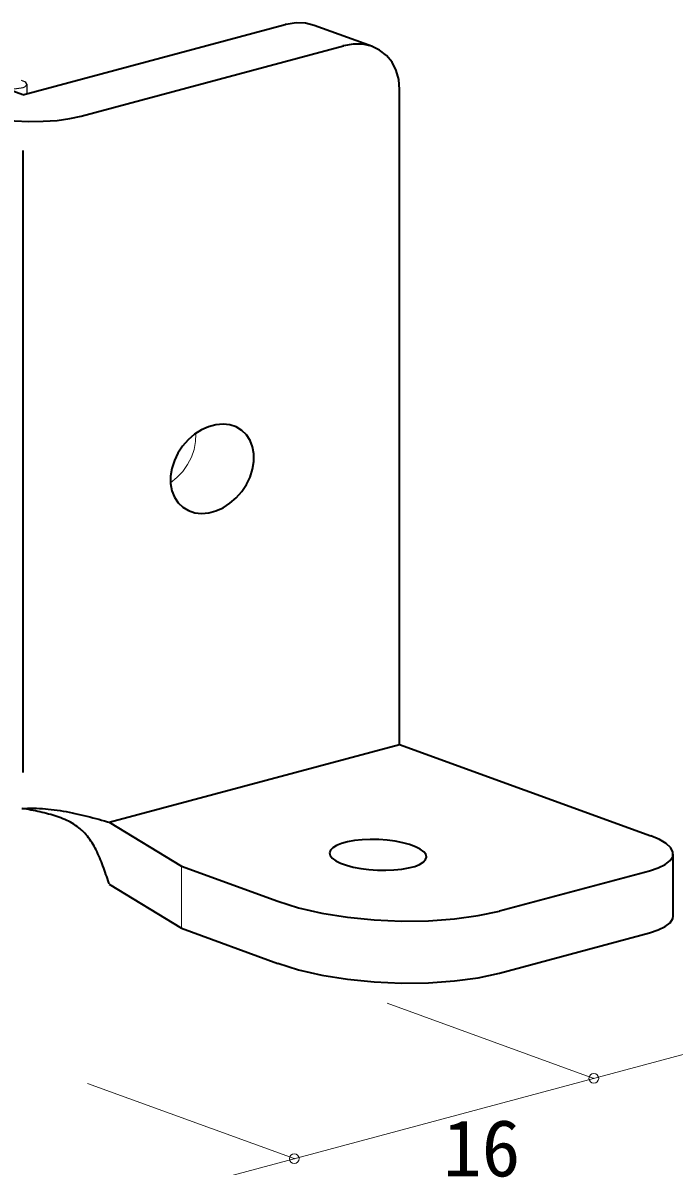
# Model space of a CAD drawing. Units: millimetres on the paper. Extents: x -195 to 195, y -138 to 138.
# Drawn here: x -18 to 15.6, y -95.2 to -36.2 of the extents above; entities that cross this region are included whole.
import ezdxf
from ezdxf.enums import TextEntityAlignment as Align

# ---------------------------------------------------------------- set-up
doc = ezdxf.new("R2010")
doc.units = ezdxf.units.MM
doc.header["$PDMODE"] = 32
doc.header["$PDSIZE"] = 0.5
for name, color, linetype, lineweight in [('0-3_固定片', 7, 'Continuous', 35), ('0-8_基準線', 4, 'Continuous', 18), ('0-B', 4, 'Continuous', 18), ('0-D_キャップ', 6, 'Continuous', 25)]:
    doc.layers.add(name, color=color, linetype=linetype, lineweight=lineweight)
doc.styles.add('ＭＳ ゴシック', font='')
doc.styles.get('ＭＳ ゴシック').set_extended_font_data('MS Gothic')

msp = doc.modelspace()

# ---------------------------------------------------------------- linework, layer by layer
at = {"layer": '0-3_固定片'}
for p, q in [((-17.958, -39.936), (-4.435, -36.313)), ((0.074, -37.445), (-2.933, -36.35)), ((-14.951, -41.031), (-1.428, -37.407)), ((-17.958, -39.936), (-18.616, -39.697)), ((1.47, -73.431), (1.47, -39.631)), ((-17.958, -42.801), (-17.958, -74.885)), ((-9.044, -57.423), (-9.046, -57.397)), ((-13.502, -77.443), (1.47, -73.431)), ((1.47, -73.431), (14.443, -78.153)), ((15.584, -82.286), (15.584, -79.086)), ((6.631, -82.024), (14.364, -79.952)), ((-13.502, -80.643), (-9.783, -82.912)), ((-9.783, -82.912), (-4.802, -84.725)), ((6.631, -85.224), (14.364, -83.152))]:
    msp.add_line(p, q, dxfattribs=at)
for points in [[(-2.93, -36.351), (-3.383, -36.239), (-3.868, -36.221), (-4.37, -36.297), (-4.435, -36.313)], [(1.47, -39.652), (1.427, -39.142), (1.298, -38.67), (1.087, -38.252), (0.798, -37.899), (0.442, -37.622), (0.03, -37.429), (-0.427, -37.327), (-0.915, -37.319), (-1.418, -37.405), (-1.448, -37.413)], [(-21.055, -40.763), (-20.486, -40.94), (-19.84, -41.087), (-19.138, -41.199), (-18.399, -41.273), (-17.647, -41.306), (-16.905, -41.298), (-16.194, -41.248), (-15.537, -41.158), (-14.954, -41.032), (-14.945, -41.029)], [(-18.021, -76.741), (-17.958, -76.736), (-17.869, -76.731), (-17.717, -76.724), (-17.564, -76.721), (-17.411, -76.721), (-17.259, -76.724), (-17.106, -76.73), (-16.953, -76.739), (-16.8, -76.751), (-16.647, -76.766), (-16.495, -76.782), (-16.342, -76.802), (-16.189, -76.823), (-16.036, -76.847), (-15.883, -76.873), (-15.731, -76.9), (-15.578, -76.93), (-15.425, -76.961), (-15.272, -76.993)], [(-15.698, -77.353), (-15.796, -77.309), (-15.895, -77.267), (-15.996, -77.227), (-16.099, -77.189), (-16.203, -77.153), (-16.309, -77.119), (-16.416, -77.086), (-16.525, -77.054), (-16.634, -77.024), (-16.745, -76.995), (-16.857, -76.967), (-16.969, -76.94), (-17.082, -76.914), (-17.196, -76.889), (-17.311, -76.865), (-17.426, -76.841), (-17.542, -76.818), (-17.658, -76.795), (-17.774, -76.772), (-17.89, -76.749), (-17.958, -76.736)], [(-15.272, -76.993), (-15.119, -77.028), (-14.966, -77.063), (-14.814, -77.099), (-14.661, -77.137), (-14.508, -77.175), (-14.355, -77.215), (-14.202, -77.254), (-14.049, -77.295), (-13.896, -77.336), (-13.744, -77.377), (-13.591, -77.419), (-13.502, -77.443)], [(-13.502, -80.643), (-13.523, -80.578), (-13.56, -80.467), (-13.597, -80.356), (-13.634, -80.245), (-13.672, -80.135), (-13.71, -80.025), (-13.748, -79.916), (-13.787, -79.808), (-13.827, -79.7), (-13.867, -79.593), (-13.908, -79.487), (-13.951, -79.382), (-13.994, -79.279), (-14.039, -79.176), (-14.085, -79.076), (-14.132, -78.976), (-14.18, -78.878), (-14.23, -78.782), (-14.282, -78.688), (-14.335, -78.596), (-14.391, -78.506), (-14.448, -78.418), (-14.507, -78.332), (-14.568, -78.249), (-14.631, -78.168), (-14.697, -78.089), (-14.764, -78.013), (-14.835, -77.94), (-14.908, -77.87), (-14.951, -77.831), (-14.996, -77.792), (-15.075, -77.728), (-15.157, -77.666), (-15.242, -77.608), (-15.329, -77.552), (-15.418, -77.498), (-15.509, -77.447), (-15.603, -77.399), (-15.698, -77.353)], [(-13.502, -77.443), (-9.783, -79.712), (-4.802, -81.525)], [(14.359, -79.953), (14.82, -79.803), (15.181, -79.626), (15.431, -79.428), (15.564, -79.215), (15.574, -78.993), (15.461, -78.769), (15.229, -78.549), (14.886, -78.342), (14.44, -78.152), (14.438, -78.151)], [(-4.813, -81.521), (-3.747, -81.854), (-2.536, -82.13), (-1.219, -82.34), (0.166, -82.478), (1.576, -82.541), (2.968, -82.525), (4.3, -82.431), (5.532, -82.263), (6.626, -82.025), (6.642, -82.021)], [(14.359, -83.153), (14.82, -83.003), (15.181, -82.826), (15.431, -82.628), (15.564, -82.415), (15.584, -82.286)], [(-4.813, -84.721), (-3.747, -85.054), (-2.536, -85.33), (-1.219, -85.54), (0.166, -85.678), (1.576, -85.741), (2.968, -85.725), (4.3, -85.631), (5.532, -85.463), (6.626, -85.225), (6.642, -85.221)]]:
    msp.add_lwpolyline(points, dxfattribs=at)
for points in [[(-6.668, -57.236), (-6.956, -57.062), (-7.282, -56.955), (-7.635, -56.916), (-8.005, -56.947), (-8.381, -57.047), (-8.751, -57.213), (-9.104, -57.44), (-9.429, -57.721), (-9.717, -58.047), (-9.958, -58.409), (-10.145, -58.796), (-10.273, -59.196), (-10.338, -59.596), (-10.337, -59.985), (-10.271, -60.351), (-10.142, -60.682), (-9.953, -60.969), (-9.711, -61.203), (-9.423, -61.376), (-9.097, -61.484), (-8.744, -61.523), (-8.374, -61.492), (-7.998, -61.392), (-7.628, -61.226), (-7.275, -60.999), (-6.95, -60.718), (-6.662, -60.391), (-6.421, -60.029), (-6.234, -59.642), (-6.106, -59.242), (-6.041, -58.842), (-6.042, -58.453), (-6.108, -58.087), (-6.237, -57.756), (-6.426, -57.469)], [(-2.136, -79.022), (-2.104, -79.161), (-1.997, -79.298), (-1.818, -79.43), (-1.574, -79.554), (-1.27, -79.664), (-0.917, -79.758), (-0.525, -79.834), (-0.106, -79.887), (0.327, -79.918), (0.762, -79.925), (1.184, -79.908), (1.581, -79.867), (1.941, -79.804), (2.253, -79.721), (2.508, -79.619), (2.697, -79.503), (2.815, -79.376), (2.859, -79.241), (2.827, -79.102), (2.72, -78.965), (2.542, -78.833), (2.297, -78.709), (1.993, -78.599), (1.64, -78.505), (1.248, -78.429), (0.829, -78.376), (0.396, -78.345), (-0.038, -78.338), (-0.46, -78.355), (-0.857, -78.396), (-1.217, -78.459), (-1.53, -78.542), (-1.784, -78.644), (-1.974, -78.76), (-2.092, -78.887)]]:
    msp.add_lwpolyline(points, close=True, dxfattribs=at)
at = {"layer": '0-8_基準線'}
for p, q in [((-20.381, -99.197), (27.915, -86.256)), ((0.836, -86.777), (11.494, -90.656)), ((-14.619, -90.918), (-3.961, -94.797))]:
    msp.add_line(p, q, dxfattribs=at)
for p in [(11.494, -90.656), (-3.961, -94.797)]:
    msp.add_point(p, dxfattribs=at)
at = {"layer": '0-B'}
for p, q in [((-10.009, -59.674), (-9.715, -59.355)), ((-10.34, -59.947), (-10.009, -59.674)), ((-9.783, -79.712), (-9.783, -82.912))]:
    msp.add_line(p, q, dxfattribs=at)
for points in [[(-9.269, -58.614), (-9.13, -58.216), (-9.055, -57.815), (-9.044, -57.423)], [(-9.715, -59.355), (-9.465, -58.998), (-9.269, -58.614)]]:
    msp.add_lwpolyline(points, dxfattribs=at)
at = {"layer": '0-D_キャップ'}
msp.add_line((-17.758, -39.391), (-17.758, -39.883), dxfattribs=at)
msp.add_line((-17.758, -39.391), (-17.758, -39.883), dxfattribs=at)
msp.add_lwpolyline([(-18.567, -39.615), (-18.426, -39.616), (-18.29, -39.61), (-18.162, -39.596), (-18.047, -39.576), (-17.947, -39.548), (-17.866, -39.515), (-17.807, -39.477), (-17.77, -39.435), (-17.758, -39.391), (-17.77, -39.347), (-17.807, -39.302), (-17.866, -39.259), (-17.947, -39.22), (-18.024, -39.192)], dxfattribs=at)

# ---------------------------------------------------------------- texts
at = {"layer": '0-8_基準線', "color": 7, "style": 'ＭＳ ゴシック'}
msp.add_text('16', height=2.933, dxfattribs=at).set_placement((3.713, -96.593), align=Align.BOTTOM_LEFT)

doc.saveas('drawing.dxf')
